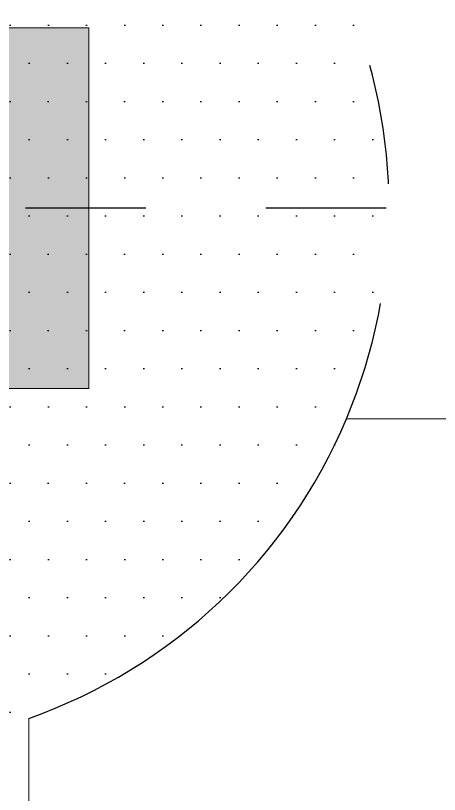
# Model space of a CAD drawing. Header units: millimetres. Extents: x -0.7 to 82.3, y -14.8 to 42.8.
# Drawn here: x 29.357 to 29.71, y 24.703 to 25.351 of the extents above; entities that cross this region are included whole.
import ezdxf

# ---------------------------------------------------------------- set-up
doc = ezdxf.new("R2010")
doc.units = ezdxf.units.MM
doc.header["$LTSCALE"] = 0.01
doc.linetypes.add('DASHDOT', pattern=[1, 0.5, -0.25, 0, -0.25])
doc.linetypes.add('DASHED2', pattern=[0.375, 0.25, -0.125])
doc.layers.add('FC_COLUMNAS', color=5, linetype='Continuous', lineweight=15)
doc.layers.add('FC_VIGAS', color=2, linetype='Continuous', lineweight=0)
for name, color, linetype in [('FC_EJES', 1, 'DASHDOT'), ('FC_HATCH 252', 252, 'Continuous'), ('FC_HATCH COLUMNAS', 253, 'Continuous'), ('FC_PILAS', 5, 'Continuous'), ('FC_PROYECCION', 6, 'DASHED2'), ('FC_REVISION', 32, 'Continuous')]:
    doc.layers.add(name, color=color, linetype=linetype)

# ---------------------------------------------------------------- blocks, each defined once
blk = doc.blocks.new('FC_B_Ejes 2 E-1')
at = {"layer": 'FC_EJES', "ltscale": 0.6}
blk.add_lwpolyline([(8.19747, -4.47), (-1.2, -4.47)], dxfattribs=at)
blk = doc.blocks.new('FC_B_Columnas 1 E-1')
at = {"layer": 'FC_HATCH COLUMNAS', "ltscale": 0.6}
h = blk.add_hatch(color=256, dxfattribs=at)
h.dxf.hatch_style = 1
h.paths.add_polyline_path([(0.3, 0), (0, 0), (0, -0.3), (0.3, -0.3)])
h.paths.add_polyline_path([(6.55, -0.36569), (6.55, -0.66569), (6.85, -0.66569), (6.85, -0.36569)])
h.paths.add_polyline_path([(0, -4.47), (0, -4.77), (0.4, -4.77), (0.4, -4.47)])
h.paths.add_polyline_path([(6.85, -4.47), (6.45, -4.47), (6.45, -4.77), (6.85, -4.77)])
h.paths.add_polyline_path([(0, -8.82), (0.3, -8.82), (0.3, -8.52), (0, -8.52)])
h.paths.add_polyline_path([(4.85, -8.52), (4.55, -8.52), (4.55, -8.82), (4.85, -8.82)])
h.paths.add_polyline_path([(0.3, -12.57), (0, -12.57), (0, -12.87), (0.3, -12.87)])
h.paths.add_polyline_path([(4.55, -12.57), (4.55, -12.87), (4.85, -12.87), (4.85, -12.57)])
h.paths.add_polyline_path([(0.3, -16.53), (0, -16.53), (0, -16.83), (0.3, -16.83)])
h.paths.add_polyline_path([(4.55, -16.83), (4.85, -16.83), (4.85, -16.53), (4.55, -16.53)])
at = {"layer": 'FC_COLUMNAS', "ltscale": 0.6}
blk.add_lwpolyline([(0, -4.77), (0.4, -4.77), (0.4, -4.47), (0, -4.47)], close=True, dxfattribs=at)

msp = doc.modelspace()

# ---------------------------------------------------------------- hatches: boundary and pattern name
at = {"layer": 'FC_HATCH 252', "ltscale": 1.5}
h = msp.add_hatch(dxfattribs=at)
h.set_pattern_fill('DOTS', color=256, scale=0.02)
h.set_pattern_definition([(0, (-25.146528, -4.47), (0.015875, 0.03175), [0, -0.03175])])
edge = h.paths.add_edge_path()
edge.add_arc((29.21776, 25.19083), 0.45, 0, 360)

# ---------------------------------------------------------------- linework, layer by layer
at = {"layer": 'FC_PILAS', "ltscale": 0.6}
msp.add_arc((29.21776, 25.19083), 0.45, 289.47122, 337.11462, dxfattribs=at)
at = {"layer": 'FC_PROYECCION', "ltscale": 0.6}
for centre, radius, start, end in [((29.21771, 25.19083), 0.45004, 337.11692, 22.88308), ((29.21776, 25.19083), 0.45, 243.6122, 289.47122)]:
    msp.add_arc(centre, radius, start, end, dxfattribs=at)
at = {"layer": 'FC_VIGAS', "ltscale": 0.6}
msp.add_lwpolyline([(29.36776, 24.76656), (29.36776, 23.95583), (30.33276, 23.95583), (30.33276, 25.01583), (29.63234, 25.01583)], dxfattribs=at)

# ---------------------------------------------------------------- block references
at = {"layer": 'FC_EJES'}
msp.add_blockref('FC_B_Ejes 2 E-1', (28.66776, 29.66083), dxfattribs=at)
at = {"layer": 'FC_REVISION'}
msp.add_blockref('FC_B_Columnas 1 E-1', (29.01776, 29.81083), dxfattribs=at)

doc.saveas('drawing.dxf')
